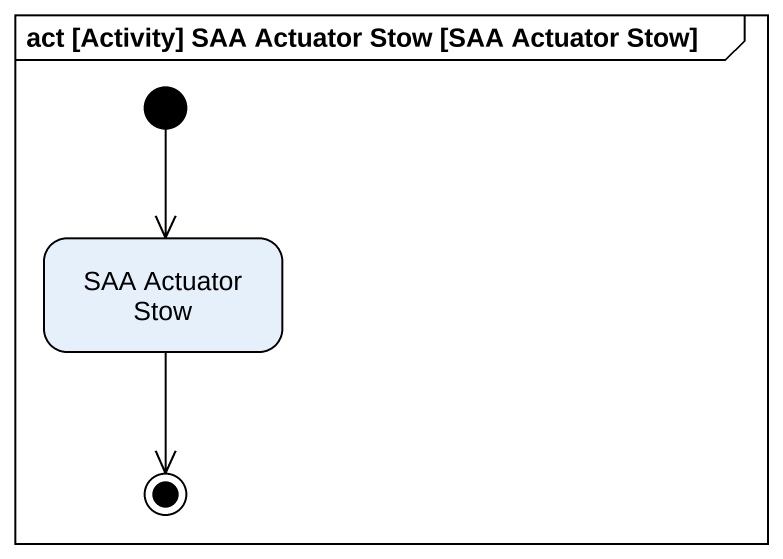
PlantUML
@startuml
mainframe act [Activity] SAA Actuator Stow [SAA Actuator Stow]
hide empty description
state "SAA Actuator Stow" as SAA_Actuator_Stow
[*] --> SAA_Actuator_Stow
SAA_Actuator_Stow --> [*]
@enduml
